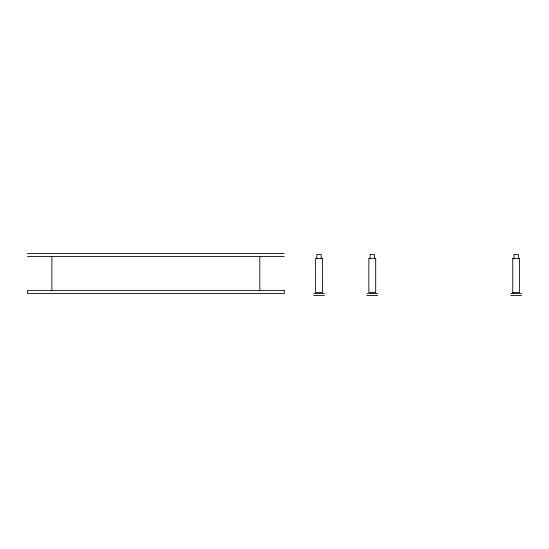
<?xml version="1.0" encoding="UTF-8"?>
<svg xmlns="http://www.w3.org/2000/svg" width="549" height="549" viewBox="0 0 549 549"><rect width="100%" height="100%" fill="white"/><g stroke="black" fill="none" stroke-linecap="round" stroke-linejoin="round"><path stroke-width="0.82" d="M27.45 253.494L284.238 253.494M27.45 256.424L284.238 256.424M512.759 258.38L519.594 258.38L519.594 292.576L512.759 292.576M313.664 293.557L324.411 293.557M366.897 293.557L377.643 293.557M510.803 293.557L521.55 293.557M313.664 295.506L324.411 295.506M366.897 295.506L377.643 295.506M510.803 295.506L521.55 295.506M518.373 258.716L518.373 254.468L513.988 254.468L513.981 258.716M512.752 258.38L512.759 292.576M374.466 258.716L374.466 254.468L370.081 254.468L370.067 258.716M321.234 258.716L321.234 254.468L316.842 254.468L316.835 258.716M259.814 256.424L259.814 290.62M51.88 256.424L51.88 290.62M322.448 258.38L315.62 258.38L315.613 292.576L322.448 292.576L322.455 258.38M375.688 258.38L368.853 258.38L368.846 292.576L375.688 292.576L375.688 258.38M284.238 290.62L27.45 290.62L27.45 293.557L284.238 293.557L284.238 290.62"/></g></svg>
